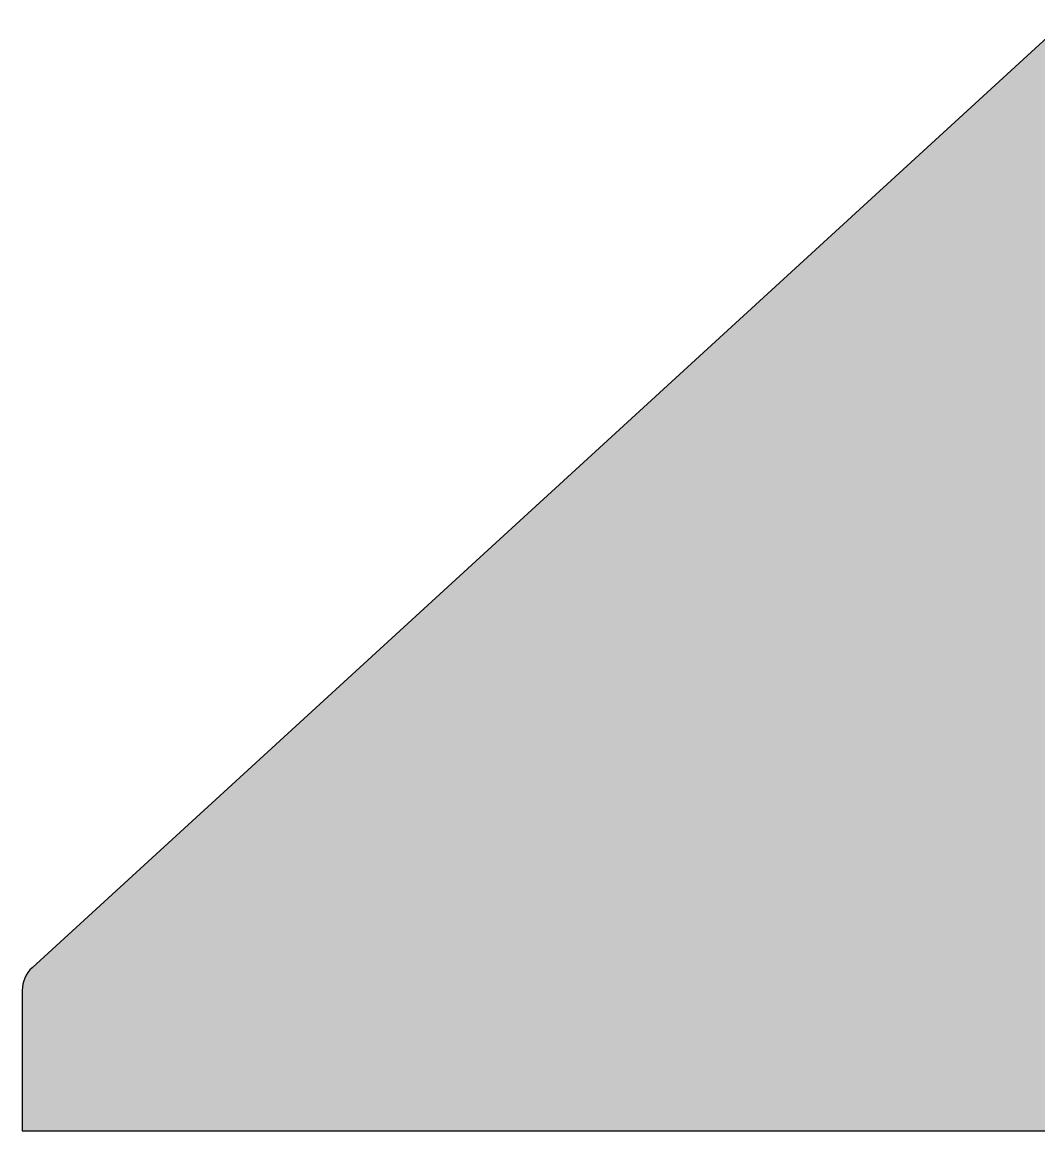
# Model space of a CAD drawing. Header units: millimetres. Extents: x -7030 to 16345, y -20200 to 18377.
# Drawn here: x -5343 to -5013, y -14422 to -14062 of the extents above; entities that cross this region are included whole.
import ezdxf

# ---------------------------------------------------------------- set-up
doc = ezdxf.new("R2010")
doc.units = ezdxf.units.MM
doc.set_wipeout_variables(frame=1)
doc.layers.add('Техника Кран LTM 1450-8.1', color=250, linetype='Continuous')
doc.layers.add('Техника Кран LTM 1450-8.1 Штрих', color=7, linetype='Continuous', true_color=0xffd452)

# ---------------------------------------------------------------- blocks, each defined once
blk = doc.blocks.new('LTM 1450-8.1-20230527.161726')
at = {"color": 0, "linetype": 'ByBlock', "lineweight": -2, "transparency": 16777216}
blk.add_wipeout([(-482, -578), (-482, -578), (-485.06, -578.61), (-487.66, -580.34), (-489.39, -582.94), (-490, -586), (-490, -934), (-490, -934), (-489.7, -935.53), (-488.83, -936.83), (-487.53, -937.7), (-486, -938), (-342.07, -938), (-342.07, -938), (-340.23, -937.83), (-338.45, -937.32), (-336.79, -936.49), (-335.31, -935.37), (-335.31, -935.37), (-3.24, -630.97), (-3.24, -630.97), (-1.87, -629.42), (-0.85, -627.63), (-0.21, -625.66), (0, -623.6), (0, -623.6), (0, -578)], dxfattribs=at)
at = {"layer": 'Техника Кран LTM 1450-8.1 Штрих', "true_color": 0xadadad, "transparency": 16777216}
h = blk.add_hatch(color=253, dxfattribs=at)
h.dxf.hatch_style = 1
edge = h.paths.add_edge_path()
edge.add_line((0, -578), (-482, -578))
edge.add_arc((-482, -586), 8, 90, 180)
edge.add_line((-490, -586), (-490, -934))
edge.add_arc((-486, -934), 4, 180, 270)
edge.add_line((-486, -938), (-342.07, -938))
edge.add_arc((-342.07, -928), 10, 270, 312.5104)
edge.add_line((-335.31, -935.37), (-3.24, -630.97))
edge.add_arc((-10, -623.6), 10, 312.5104, 360)
edge.add_line((0, -623.6), (0, -578))
at = {"color": 0, "linetype": 'ByBlock', "lineweight": -2, "transparency": 16777216}
blk.add_lwpolyline([(0, -578), (-482, -578, 0.414214), (-490, -586), (-490, -934, 0.414214), (-486, -938), (-342.07, -938, 0.187644), (-335.31, -935.37), (-3.24, -630.97, 0.21023), (0, -623.6), (0, -578)], format="xyb", dxfattribs=at)
blk = doc.blocks.new('*U146')
at = {"color": 0, "linetype": 'ByBlock', "lineweight": -2, "transparency": 16777216}
blk.add_blockref('LTM 1450-8.1-20230527.161726', (5343, 0), dxfattribs=at)

msp = doc.modelspace()

# ---------------------------------------------------------------- block references
at = {"layer": 'Техника Кран LTM 1450-8.1', "transparency": 16777216, "rotation": 180}
msp.add_blockref('*U146', (0, -15000), dxfattribs=at)

doc.saveas('drawing.dxf')
